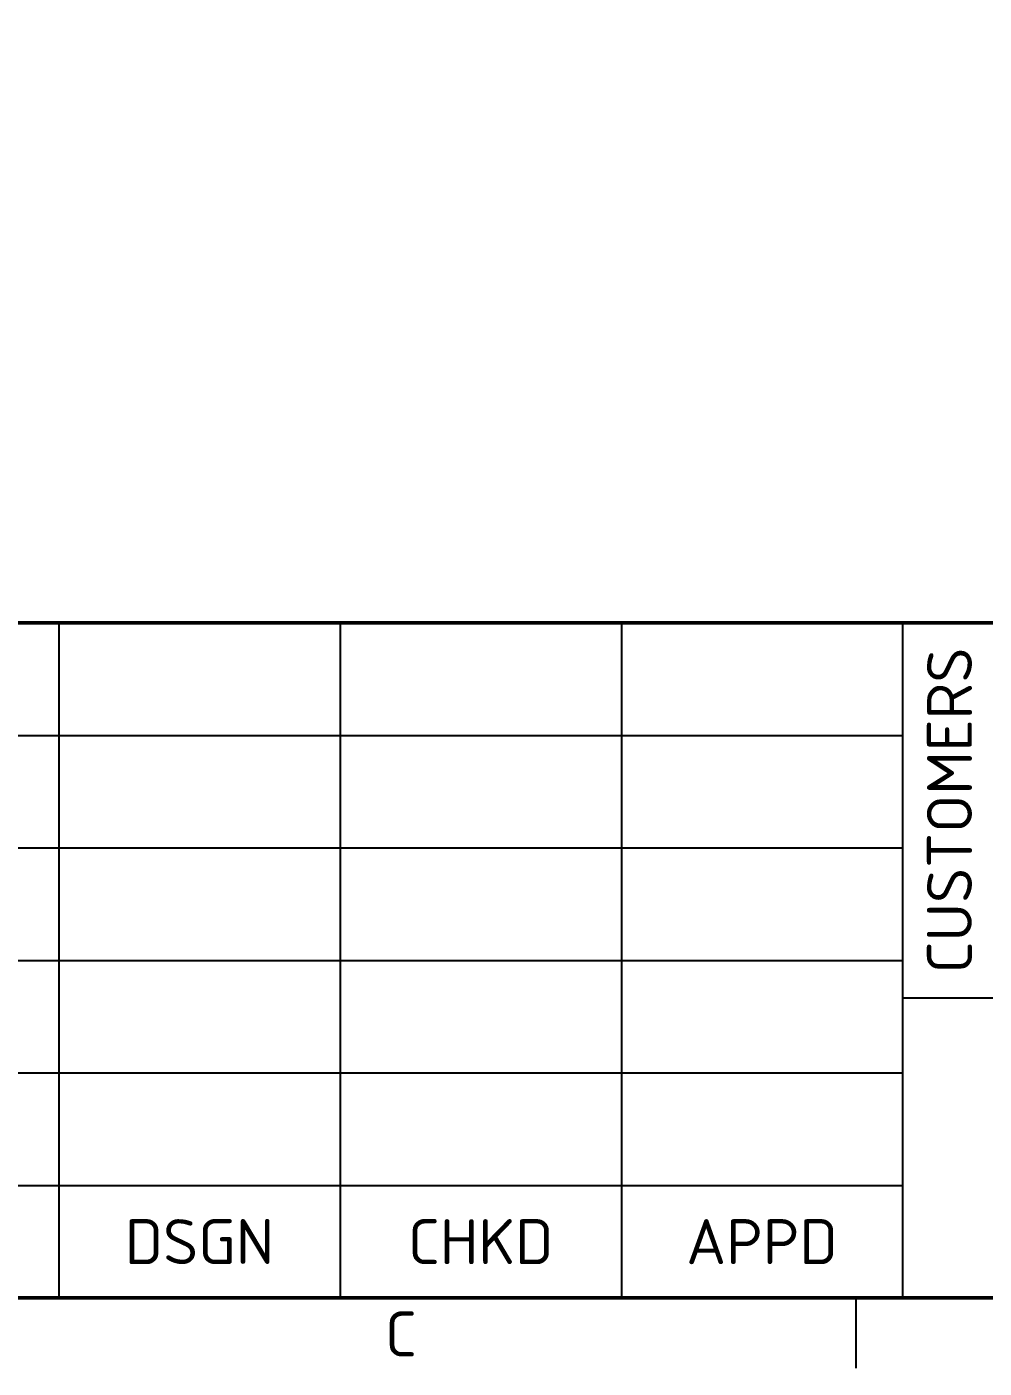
# Model space of a CAD drawing. Header units: millimetres. Extents: x 0 to 556, y 1 to 306.
# Drawn here: x 117.3 to 168.3, y 2.8 to 74.3 of the extents above; entities that cross this region are included whole.
import ezdxf
from ezdxf.enums import TextEntityAlignment as Align

# ---------------------------------------------------------------- set-up
doc = ezdxf.new("R2010")
doc.units = ezdxf.units.MM
for name, color, linetype in [('Sheet Line', 3, 'Continuous'), ('Sheet Text', 2, 'Continuous'), ('SYMS', 7, 'Continuous')]:
    doc.layers.add(name, color=color, linetype=linetype)
doc.layers.add('Sheet Out Line', color=2, linetype='Continuous', lineweight=50)
doc.styles.add('WD_IEC', font='ISOCP2.shx', dxfattribs={"width": 1.1, "height": 2.4, "bigfont": 'whgtxt.shx'})

# ---------------------------------------------------------------- blocks, each defined once
blk = doc.blocks.new('LSSA3')
at = {"layer": 'Sheet Line'}
for p, q in [((119, 42.5), (119, 6.5)), ((134, 42.5), (134, 6.5)), ((149, 42.5), (149, 6.5)), ((164, 42.5), (164, 6.5)), ((16, 36.5), (164, 36.5)), ((16, 30.5), (164, 30.5)), ((16, 24.5), (164, 24.5)), ((164, 22.5), (404, 22.5)), ((16, 18.5), (164, 18.5)), ((16, 12.5), (164, 12.5)), ((161.5, 6.5), (161.5, 2.75))]:
    blk.add_line(p, q, dxfattribs=at)
at = {"layer": 'Sheet Out Line'}
blk.add_line((16, 42.5), (404, 42.5), dxfattribs=at)
blk.add_lwpolyline([(16, 6.5), (404, 6.5), (404, 283.5), (16, 283.5)], close=True, dxfattribs=at)
at = {"style": 'WD_IEC', "width": 1.1}
for tag, height, p in [('DESC4', 2.4, (57.5, 39.5)), ('CUSTOMERS31', 3.8, (219, 38)), ('TITLE1', 3.6, (333, 37.5)), ('CUSTOMERS21', 3.8, (219, 35.25)), ('DESC3', 2.4, (57.5, 33.5)), ('CUSTOMERS32', 3.8, (219, 32.5)), ('TITLE2', 3.6, (333, 32.5)), ('CUSTOMERS22', 3.8, (219, 29.75)), ('RN', 3.5, (398, 28.75)), ('DESC2', 2.4, (57.5, 27.5)), ('CUSTOMERS33', 3.8, (219, 27)), ('TITLE3', 3.6, (333, 27.5)), ('DESC1', 2.4, (57.5, 21.5)), ('WORKNO', 3.5, (365.5, 18.5)), ('FILE', 2.4, (314, 18.5)), ('DESC0', 2.4, (57.5, 15.5)), ('SHN', 2.4, (395, 12)), ('TSH', 2.4, (401, 9))]:
    blk.add_attdef(tag, text='', height=height, dxfattribs=at).set_placement(p, align=Align.MIDDLE_CENTER)
at = {"style": 'WD_IEC'}
for tag, p in [('DATE4', (96.5, 39.5)), ('DRWN4', (111.5, 39.5)), ('DSGN4', (126.5, 39.5)), ('CHKD4', (141.5, 39.5)), ('APPD4', (156.5, 39.5)), ('DATE3', (96.5, 33.5)), ('DRWN3', (111.5, 33.5)), ('DSGN3', (126.5, 33.5)), ('CHKD3', (141.5, 33.5)), ('APPD3', (156.5, 33.5)), ('DATE2', (96.5, 27.5)), ('DRWN2', (111.5, 27.5)), ('DSGN2', (126.5, 27.5)), ('CHKD2', (141.5, 27.5)), ('APPD2', (156.5, 27.5)), ('DATE1', (96.5, 21.5)), ('DRWN1', (111.5, 21.5)), ('DSGN1', (126.5, 21.5)), ('CHKD1', (141.5, 21.5)), ('APPD1', (156.5, 21.5)), ('DATE0', (96.5, 15.5)), ('DRWN0', (111.5, 15.5)), ('DSGN0', (126.5, 15.5)), ('CHKD0', (141.5, 15.5)), ('APPD0', (156.5, 15.5))]:
    blk.add_attdef(tag, text='', height=2.4, dxfattribs=at).set_placement(p, align=Align.MIDDLE_CENTER)
at = {"style": 'WD_IEC', "width": 1.1}
for tag, p in [('DWG1ST', (345, 10.5)), ('DWGNO', (373.491, 10.5))]:
    blk.add_attdef(tag, text='', height=3.5, dxfattribs=at).set_placement(p, align=Align.MIDDLE_LEFT)
at = {"style": 'WD_IEC', "width": 1.1, "flags": 9}
blk.add_attdef('WD_TB', (0, 0), '', height=2.4, dxfattribs=at)
at = {"layer": 'Sheet Text', "style": 'WD_IEC', "width": 1.1}
blk.add_text('CUSTOMERS', height=2.4, rotation=90, dxfattribs=at).set_placement((166.5, 32.5), align=Align.MIDDLE_CENTER)
for s, p in [('DSGN', (126.5, 9.5)), ('CHKD', (141.5, 9.5)), ('APPD', (156.5, 9.5))]:
    blk.add_text(s, height=2.4, dxfattribs=at).set_placement(p, align=Align.MIDDLE_CENTER)
blk.add_text('C', height=2.4, dxfattribs=at).set_placement((137.25, 3.375), align=Align.CENTER)

msp = doc.modelspace()

# ---------------------------------------------------------------- block references
at = {"layer": 'SYMS'}
msp.add_blockref('LSSA3', (0, 0), dxfattribs=at)

doc.saveas('drawing.dxf')
